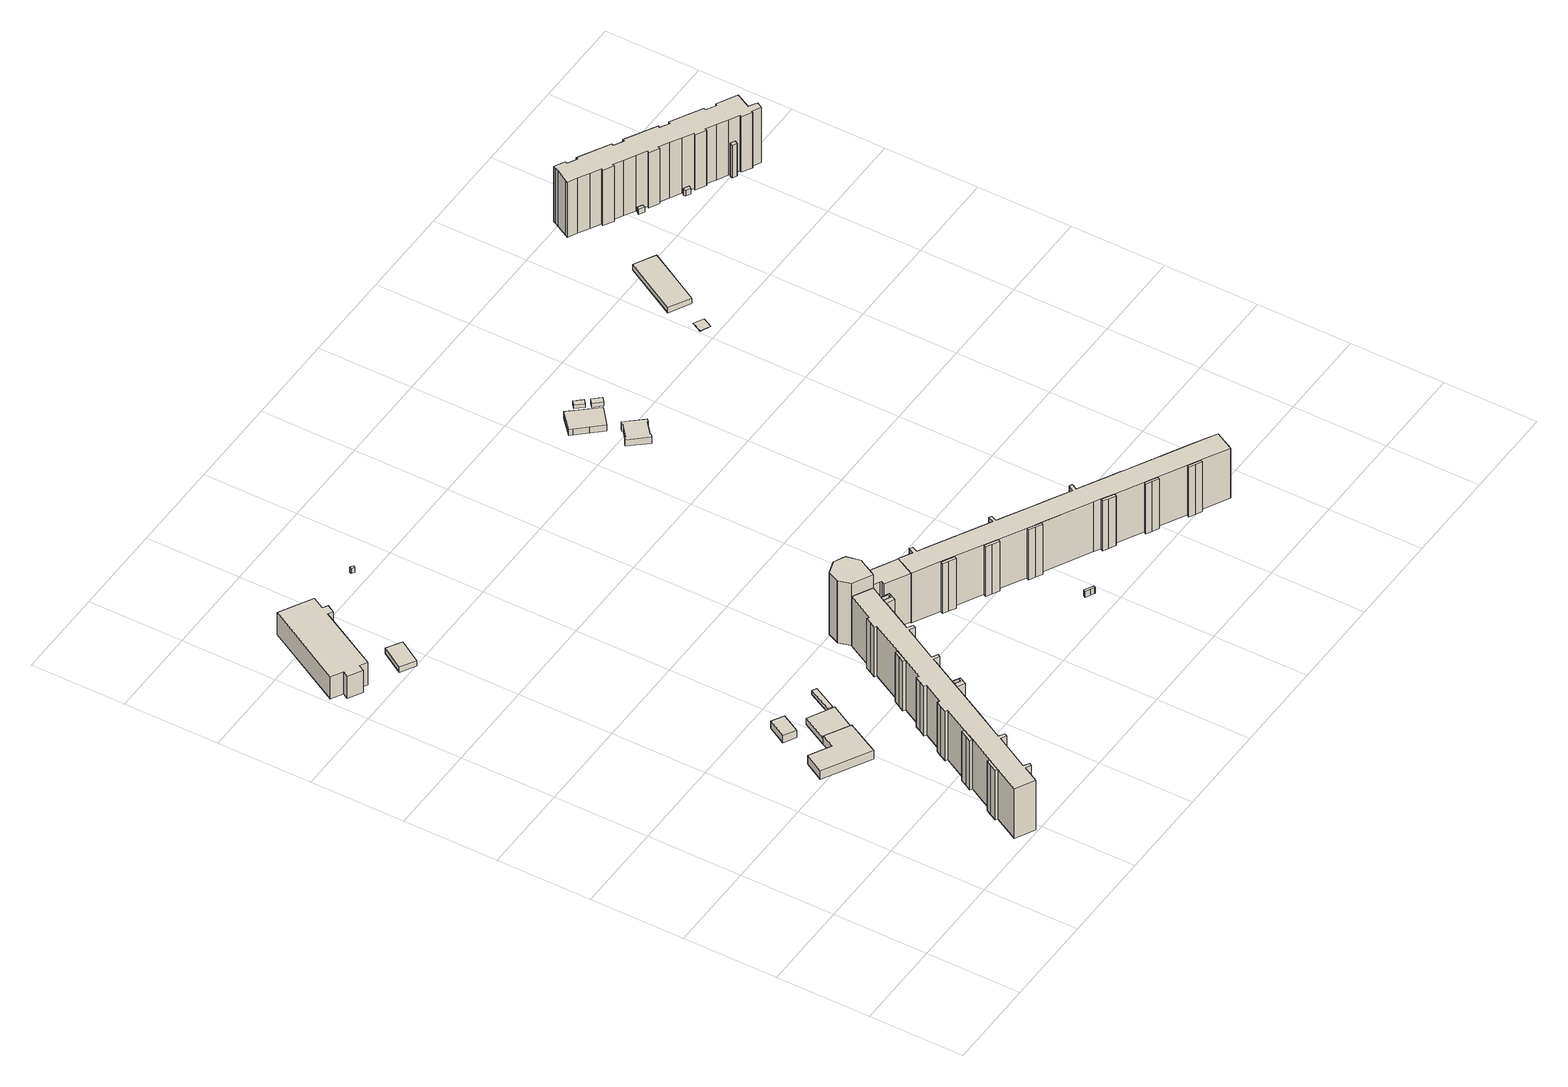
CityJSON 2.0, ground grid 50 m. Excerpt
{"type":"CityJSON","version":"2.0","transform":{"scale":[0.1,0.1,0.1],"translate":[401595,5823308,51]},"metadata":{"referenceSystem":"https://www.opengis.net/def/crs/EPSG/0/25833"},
"CityObjects":{
"building1":{"type":"Building","attributes":{"Gemeindeschluessel":"11000010","BezugspunktDach":"2200","function":"51009_1610","measuredHeight":5.22,"storeysAboveGround":0},"address":[{"country":"Germany","locality":"Berlin"}],"geometry":[{"type":"Solid","lod":"1","boundaries":[[[[0,1,2,3,4,5]],[[6,7,8,9,10,11]],[[6,11,5,4]],[[7,6,4,3]],[[8,7,3,2]],[[9,8,2,1]],[[10,9,1,0]],[[11,10,0,5]]]]}]},
"building2":{"type":"Building","attributes":{"Gemeindeschluessel":"11000010","BezugspunktDach":"2200","function":"31001_2100","measuredHeight":13.78,"storeysAboveGround":3},"address":[{"country":"Germany","locality":"Berlin","thoroughfareNumber":"2","thoroughfareName":"Bitterfelder Straße"}],"geometry":[{"type":"Solid","lod":"1","boundaries":[[[[12,13,14,15,16,17,18,19,20,21,22,23]],[[24,25,26,27,28,29,30,31,32,33,34,35]],[[24,35,23,22]],[[25,24,22,21]],[[26,25,21,20]],[[27,26,20,19]],[[28,27,19,18]],[[29,28,18,17]],[[30,29,17,16]],[[31,30,16,15]],[[32,31,15,14]],[[33,32,14,13]],[[34,33,13,12]],[[35,34,12,23]]]]}]},
"building3":{"type":"Building","attributes":{"Gemeindeschluessel":"11000010","BezugspunktDach":"2200","function":"31001_2000","measuredHeight":4.32,"storeysAboveGround":1},"address":[{"country":"Germany","locality":"Berlin","thoroughfareNumber":"246 (1)","thoroughfareName":"Märkische Allee"}],"geometry":[{"type":"Solid","lod":"1","boundaries":[[[[36,37,38,39]],[[40,41,42,43]],[[40,43,39,38]],[[41,40,38,37]],[[42,41,37,36]],[[43,42,36,39]]]]}]},
"building4":{"type":"Building","attributes":{"Gemeindeschluessel":"11000010","BezugspunktDach":"2200","function":"31001_2143","measuredHeight":3.26,"storeysAboveGround":1},"address":[{"country":"Germany","locality":"Berlin","thoroughfareNumber":"2 (1)","thoroughfareName":"Bitterfelder Straße"}],"geometry":[{"type":"Solid","lod":"1","boundaries":[[[[44,45,46,47]],[[48,49,50,51]],[[48,51,47,46]],[[49,48,46,45]],[[50,49,45,44]],[[51,50,44,47]]]]}]},
"building5":{"type":"Building","attributes":{"Gemeindeschluessel":"11000010","BezugspunktDach":"2200","function":"31001_2130","measuredHeight":3.73,"storeysAboveGround":1},"address":[{"country":"Germany","locality":"Berlin","thoroughfareNumber":"246","thoroughfareName":"Märkische Allee"}],"geometry":[{"type":"Solid","lod":"1","boundaries":[[[[52,53,54,55]],[[56,57,58,59]],[[56,59,55,54]],[[57,56,54,53]],[[58,57,53,52]],[[59,58,52,55]]]]}]},
"building6":{"type":"Building","attributes":{"Gemeindeschluessel":"11000010","BezugspunktDach":"2200","function":"51009_1610","measuredHeight":2.01,"storeysAboveGround":0},"address":[{"country":"Germany","locality":"Berlin"}],"geometry":[{"type":"Solid","lod":"1","boundaries":[[[[60,61,62,63]],[[64,65,66,67]],[[64,67,63,62]],[[65,64,62,61]],[[66,65,61,60]],[[67,66,60,63]]]]}]},
"building7":{"type":"Building","attributes":{"Gemeindeschluessel":"11000010","function":"31001_1010"},"address":[{"country":"Germany","locality":"Berlin","thoroughfareNumber":"232, 234, 236, 238, 240, 242, 244","thoroughfareName":"Märkische Allee"}],"children":["building7-1","building7-2","building7-3","building7-4","building7-5","building7-6","building7-7"]},
"building7-1":{"type":"BuildingPart","attributes":{"BezugspunktDach":"2200","measuredHeight":30.84,"storeysAboveGround":10},"parents":["building7"],"geometry":[{"type":"MultiSurface","lod":"1","boundaries":[[[68,69,70,71,72,73,74,75,76,77,78,79,80,81,82,83,84,85,86,87,88,89,90,91,92,93,94,95,96,97,98,99,100,101,102,103,104,105,106,107,108,109,110,111,112,113,114,115,116,117,118,119,120,121,122,123,124,125,126,127]],[[128,129,130,131,132,133,134,135,136,137,138,139,140,141,142,143,144,145,146,147,148,149,150,151,152,153,154,155,156,157,158,159,160,161,162,163,164,165,166,167,168,169,170,171,172,173,174,175,176,177,178,179,180,181,182,183,184,185,186,187]],[[187,127,188,189]],[[129,128,126,125]],[[131,130,124,123]],[[132,131,123,122]],[[133,132,122,121]],[[134,133,121,120]],[[135,134,120,119]],[[136,135,119,118]],[[137,136,118,117]],[[138,137,117,116]],[[139,138,116,115]],[[140,139,115,114]],[[141,140,114,113]],[[143,142,112,111]],[[144,143,111,110]],[[145,144,110,109]],[[146,145,109,108]],[[147,146,108,107]],[[148,147,107,106]],[[149,148,106,105]],[[150,149,105,104]],[[151,150,104,103]],[[152,151,103,102]],[[190,191,152,102,101]],[[154,153,101,100]],[[155,154,100,99]],[[156,155,99,98]],[[157,156,98,97]],[[158,157,97,96]],[[159,158,96,95]],[[160,159,95,94]],[[161,160,94,93]],[[162,161,93,92]],[[163,162,92,91]],[[164,163,91,90]],[[165,164,90,89]],[[166,165,89,88]],[[167,166,88,87]],[[168,167,87,86]],[[169,192,193,86,85]],[[170,169,85,84]],[[171,170,84,83]],[[172,171,83,82]],[[173,194,195,196,82,81]],[[174,173,81,80]],[[175,174,80,79]],[[176,175,79,78]],[[177,176,78,77]],[[178,177,77,76]],[[179,178,76,75]],[[180,179,75,74]],[[181,180,74,73]],[[182,181,73,72]],[[183,182,72,71]],[[184,183,71,70]],[[185,184,70,69]],[[186,185,69,68]],[[187,186,68,127]],[[128,189,188,126]],[[130,129,125,124]],[[142,141,113,112]],[[153,152,191,190]],[[168,193,192,169]],[[172,196,195,194,173,197]]]}]},
"building7-2":{"type":"BuildingPart","attributes":{"BezugspunktDach":"2200","measuredHeight":30.84,"storeysAboveGround":10},"parents":["building7"],"geometry":[{"type":"Solid","lod":"1","boundaries":[[[[188,126,198,199,200]],[[201,202,128,189,203]],[[201,203,200,199]],[[202,201,199,198]],[[128,202,198,126]],[[203,189,188,200]],[[189,128,126,188]]]]}]},
"building7-3":{"type":"BuildingPart","attributes":{"BezugspunktDach":"2200","measuredHeight":30.84,"storeysAboveGround":10},"parents":["building7"],"geometry":[{"type":"Solid","lod":"1","boundaries":[[[[113,112,204,205,206]],[[207,208,142,141,209]],[[207,209,206,205]],[[208,207,205,204]],[[142,208,204,112]],[[209,141,113,206]],[[141,142,112,113]]]]}]},
"building7-4":{"type":"BuildingPart","attributes":{"BezugspunktDach":"2200","measuredHeight":30.84,"storeysAboveGround":10},"parents":["building7"],"geometry":[{"type":"Solid","lod":"1","boundaries":[[[[125,124,210,211,212]],[[213,214,130,129,215]],[[213,215,212,211]],[[214,213,211,210]],[[130,214,210,124]],[[215,129,125,212]],[[129,130,124,125]]]]}]},
"building7-5":{"type":"BuildingPart","attributes":{"BezugspunktDach":"2200","measuredHeight":3.5,"storeysAboveGround":10},"parents":["building7"],"geometry":[{"type":"MultiSurface","lod":"1","boundaries":[[[216,217,218,193,192]],[[168,219,220,221,169]],[[219,168,193,218]],[[220,219,218,217]],[[221,220,217,216]],[[169,222,192]],[[168,169,221,216,193]]]}]},
"building7-6":{"type":"BuildingPart","attributes":{"BezugspunktDach":"2200","measuredHeight":3.5,"storeysAboveGround":10},"parents":["building7"],"geometry":[{"type":"Solid","lod":"1","boundaries":[[[[223,224,191,190]],[[152,225,226,153]],[[225,152,191,224]],[[226,225,224,223]],[[153,226,223,190]],[[152,153,190,191]]]]}]},
"building7-7":{"type":"BuildingPart","attributes":{"BezugspunktDach":"2200","measuredHeight":3.5,"storeysAboveGround":10},"parents":["building7"],"geometry":[{"type":"MultiSurface","lod":"1","boundaries":[[[227,228,229,230,195,194]],[[172,231,232,233,234,173]],[[231,172,195,230]],[[232,231,230,229]],[[233,232,229,228]],[[172,234,233,228,195]]]}]},
"building8":{"type":"Building","attributes":{"Gemeindeschluessel":"11000010","BezugspunktDach":"2200","function":"51009_1610","measuredHeight":31.32,"storeysAboveGround":0},"address":[{"country":"Germany","locality":"Berlin"}],"geometry":[{"type":"Solid","lod":"1","boundaries":[[[[235,236,237,238,239,240,241,242]],[[221,220,219,168,167,243,244,170]],[[221,170,242,241]],[[220,221,241,240]],[[219,220,240,239]],[[168,219,239,238]],[[167,168,238,237]],[[243,167,237,236]],[[244,243,236,235]],[[170,244,235,242]]]]}]},
"building9":{"type":"Building","attributes":{"Gemeindeschluessel":"11000010","BezugspunktDach":"2200","function":"31001_2000","measuredHeight":2.44,"storeysAboveGround":1},"address":[{"country":"Germany","locality":"Berlin","thoroughfareNumber":"246 (2)","thoroughfareName":"Märkische Allee"}],"geometry":[{"type":"Solid","lod":"1","boundaries":[[[[245,246,247,248]],[[249,250,251,252]],[[249,252,248,247]],[[250,249,247,246]],[[251,250,246,245]],[[252,251,245,248]]]]}]},
"building10":{"type":"Building","attributes":{"Gemeindeschluessel":"11000010","BezugspunktDach":"2200","function":"51009_1610","measuredHeight":3.45,"storeysAboveGround":0},"address":[{"country":"Germany","locality":"Berlin"}],"geometry":[{"type":"Solid","lod":"1","boundaries":[[[[253,254,255,256,257,258,259,260]],[[261,262,263,264,265,266,267,268]],[[261,268,260,259]],[[262,261,259,258]],[[263,262,258,257]],[[264,263,257,256]],[[265,264,256,255]],[[266,265,255,254]],[[267,266,254,253]],[[268,267,253,260]]]]}]},
"building11":{"type":"Building","attributes":{"Gemeindeschluessel":"11000010","BezugspunktDach":"2200","function":"51009_1610","measuredHeight":3.17,"storeysAboveGround":0},"address":[{"country":"Germany","locality":"Berlin"}],"geometry":[{"type":"Solid","lod":"1","boundaries":[[[[269,270,271,272,273,274,275,276]],[[277,278,279,280,281,282,283,284]],[[277,284,276,275]],[[278,277,275,274]],[[279,278,274,273]],[[280,279,273,272]],[[281,280,272,271]],[[282,281,271,270]],[[283,282,270,269]],[[284,283,269,276]]]]}]},
"building12":{"type":"Building","attributes":{"Gemeindeschluessel":"11000010","BezugspunktDach":"2200","function":"51009_1610","measuredHeight":3,"storeysAboveGround":0},"address":[{"country":"Germany","locality":"Berlin"}],"geometry":[{"type":"Solid","lod":"1","boundaries":[[[[285,286,287,288]],[[289,290,291,292]],[[289,292,288,287]],[[290,289,287,286]],[[291,290,286,285]],[[292,291,285,288]]]]}]},
"building13":{"type":"Building","attributes":{"Gemeindeschluessel":"11000010","BezugspunktDach":"2200","function":"51009_1610","measuredHeight":30.88,"storeysAboveGround":0},"address":[{"country":"Germany","locality":"Berlin"}],"geometry":[{"type":"Solid","lod":"1","boundaries":[[[[293,294,295,296,297,298,299,300]],[[301,302,303,304,305,306,307,308]],[[301,308,300,299]],[[302,301,299,298]],[[303,302,298,297]],[[304,303,297,296]],[[305,304,296,295]],[[306,305,295,294]],[[307,306,294,293]],[[308,307,293,300]]]]}]},
"building14":{"type":"Building","attributes":{"Gemeindeschluessel":"11000010","BezugspunktDach":"2200","function":"31001_1010","measuredHeight":38.69,"storeysAboveGround":12},"address":[{"country":"Germany","locality":"Berlin","thoroughfareNumber":"244A","thoroughfareName":"Märkische Allee"}],"geometry":[{"type":"Solid","lod":"1","boundaries":[[[[309,310,311,312,313,314,315,316,317,318]],[[319,320,321,322,323,324,325,326,327,328]],[[319,328,318,317]],[[320,319,317,316]],[[321,320,316,315]],[[322,321,315,314]],[[323,322,314,313]],[[324,323,313,312]],[[325,324,312,311]],[[326,325,311,310]],[[327,326,310,309]],[[328,327,309,318]]]]}]},
"building15":{"type":"Building","attributes":{"Gemeindeschluessel":"11000010","BezugspunktDach":"2200","function":"31001_1010","measuredHeight":30.36,"storeysAboveGround":10},"address":[{"country":"Germany","locality":"Berlin","thoroughfareNumber":"2A","thoroughfareName":"Alfred-Döblin-Straße"}],"geometry":[{"type":"Solid","lod":"1","boundaries":[[[[329,330,331,332,333,334,335,336,337,338,339]],[[340,341,342,343,344,345,346,347,348,349,350]],[[340,350,339,338]],[[341,340,338,337]],[[342,341,337,336]],[[343,342,336,335]],[[344,343,335,334]],[[345,344,334,333]],[[346,345,333,332]],[[347,346,332,331]],[[348,347,331,330]],[[349,348,330,329]],[[350,349,329,339]]]]}]},
"building16":{"type":"Building","attributes":{"Gemeindeschluessel":"11000010","BezugspunktDach":"2200","function":"51009_1610","measuredHeight":2.38,"storeysAboveGround":0},"address":[{"country":"Germany","locality":"Berlin"}],"geometry":[{"type":"Solid","lod":"1","boundaries":[[[[351,352,353,354,355,356,357,358]],[[359,360,361,362,363,364,365,366]],[[359,366,358,357]],[[360,359,357,356]],[[361,360,356,355]],[[362,361,355,354]],[[363,362,354,353]],[[364,363,353,352]],[[365,364,352,351]],[[366,365,351,358]]]]}]},
"building17":{"type":"Building","attributes":{"Gemeindeschluessel":"11000010","BezugspunktDach":"2200","function":"51009_1610","measuredHeight":2.49,"storeysAboveGround":0},"address":[{"country":"Germany","locality":"Berlin"}],"geometry":[{"type":"Solid","lod":"1","boundaries":[[[[367,368,369,370,371,372,373,374]],[[375,376,377,378,379,380,381,382]],[[375,382,374,373]],[[376,375,373,372]],[[377,376,372,371]],[[378,377,371,370]],[[379,378,370,369]],[[380,379,369,368]],[[381,380,368,367]],[[382,381,367,374]]]]}]},
"building18":{"type":"Building","attributes":{"Gemeindeschluessel":"11000010","BezugspunktDach":"2200","function":"51009_1610","measuredHeight":3.55,"storeysAboveGround":0},"address":[{"country":"Germany","locality":"Berlin"}],"geometry":[{"type":"Solid","lod":"1","boundaries":[[[[383,384,385,386,387,388,389,390]],[[391,392,393,394,395,396,397,398]],[[391,398,390,389]],[[392,391,389,388]],[[393,392,388,387]],[[394,393,387,386]],[[395,394,386,385]],[[396,395,385,384]],[[397,396,384,383]],[[398,397,383,390]]]]}]},
"building19":{"type":"Building","attributes":{"Gemeindeschluessel":"11000010","BezugspunktDach":"2200","function":"51009_1610","measuredHeight":1.85,"storeysAboveGround":0},"address":[{"country":"Germany","locality":"Berlin"}],"geometry":[{"type":"Solid","lod":"1","boundaries":[[[[399,400,401,402,403,404,405,406]],[[407,408,409,410,411,412,413,414]],[[407,414,406,405]],[[408,407,405,404]],[[409,408,404,403]],[[410,409,403,402]],[[411,410,402,401]],[[412,411,401,400]],[[413,412,400,399]],[[414,413,399,406]]]]}]},
"building20":{"type":"Building","attributes":{"Gemeindeschluessel":"11000010","BezugspunktDach":"2200","function":"51009_1610","measuredHeight":2.72,"storeysAboveGround":0},"address":[{"country":"Germany","locality":"Berlin"}],"geometry":[{"type":"Solid","lod":"1","boundaries":[[[[415,416,417,418,419,420,421,422]],[[423,424,425,426,427,428,429,430]],[[423,430,422,421]],[[424,423,421,420]],[[425,424,420,419]],[[426,425,419,418]],[[427,426,418,417]],[[428,427,417,416]],[[429,428,416,415]],[[430,429,415,422]]]]}]},
"building21":{"type":"Building","attributes":{"Gemeindeschluessel":"11000010","function":"31001_1010"},"address":[{"country":"Germany","locality":"Berlin","thoroughfareNumber":"10, 12, 14, 16, 2, 4, 6, 8","thoroughfareName":"Alfred-Döblin-Straße"}],"children":["building21-1","building21-2","building21-3","building21-4","building21-5","building21-6","building21-7","building21-8","building21-9","building21-10","building21-11","building21-12"]},
"building21-1":{"type":"BuildingPart","attributes":{"BezugspunktDach":"2200","measuredHeight":31.05,"storeysAboveGround":10},"parents":["building21"],"geometry":[{"type":"MultiSurface","lod":"1","boundaries":[[[431,432,433,434,435,436,437,438,439,440,441,442,443,444,445,446,447,448,449,450,451,452,453,454,455,456,457,458,459,460,461,462,463,464,465,466,467,468,469,470,471,472,473,474,475,476,477,478,479,480,481,482,483]],[[484,485,486,487,488,489,490,491,492,493,494,495,496,497,498,499,500,501,502,503,504,505,506,507,508,509,510,511,512,513,514,515,516,517,518,519,520,521,522,523,524,525,526,527,528,529,530,531,532,533,534,535,536]],[[484,536,483,482]],[[485,484,482,481]],[[486,485,481,480]],[[487,486,480,479]],[[488,487,479,478]],[[489,488,478,477]],[[490,489,477,476]],[[491,490,476,475]],[[492,491,475,474]],[[537,538,474,473]],[[494,493,473,472]],[[495,494,472,471]],[[496,495,471,470]],[[497,496,470,469]],[[498,497,469,468]],[[499,498,468,467]],[[500,499,467,466]],[[501,500,466,465]],[[502,501,465,464]],[[418,539,540,464,463]],[[504,503,463,462]],[[505,504,462,461]],[[506,505,461,460]],[[507,506,460,459]],[[508,507,459,458]],[[509,508,458,457]],[[510,509,457,456]],[[511,510,456,455]],[[541,542,455,454]],[[513,512,454,453]],[[514,513,453,452]],[[515,514,452,451]],[[516,543,544,515,451,450]],[[517,516,450,449]],[[518,517,449,448]],[[545,546,547,519,518,448,447]],[[520,519,447,446]],[[521,520,446,445]],[[522,521,445,444]],[[523,522,444,443]],[[524,523,443,442]],[[526,525,441,440]],[[527,526,440,439]],[[529,528,438,437]],[[531,530,436,435]],[[531,435,548,549]],[[533,532,434,433]],[[534,432,431,550,551]],[[536,535,431,483]],[[493,492,538,537]],[[503,502,540,539,418]],[[512,511,542,541]],[[515,544,543,516]],[[519,547,546,545]],[[552,525,524,442,441]],[[439,438,528,527]],[[529,437,436,530]],[[532,549,548,434]],[[534,533,433,432]],[[535,551,550,431]]]}]},
"building21-2":{"type":"BuildingPart","attributes":{"BezugspunktDach":"2200","measuredHeight":31.05,"storeysAboveGround":10},"parents":["building21"],"geometry":[{"type":"Solid","lod":"1","boundaries":[[[[553,554,548,434,555]],[[532,549,556,557,558]],[[532,558,555,434]],[[556,549,548,554]],[[557,556,554,553]],[[558,557,553,555]],[[549,532,434,548]]]]}]},
"building21-3":{"type":"BuildingPart","attributes":{"BezugspunktDach":"2200","measuredHeight":31.05,"storeysAboveGround":10},"parents":["building21"],"geometry":[{"type":"Solid","lod":"1","boundaries":[[[[559,560,433,432,561]],[[534,533,562,563,564]],[[534,564,561,432]],[[562,533,433,560]],[[563,562,560,559]],[[564,563,559,561]],[[533,534,432,433]]]]}]},
"building21-4":{"type":"BuildingPart","attributes":{"BezugspunktDach":"2200","measuredHeight":31.05,"storeysAboveGround":10},"parents":["building21"],"geometry":[{"type":"Solid","lod":"1","boundaries":[[[[565,566,439,438,567]],[[528,527,568,569,570]],[[528,570,567,438]],[[568,527,439,566]],[[569,568,566,565]],[[570,569,565,567]],[[438,439,527,528]]]]}]},
"building21-5":{"type":"BuildingPart","attributes":{"BezugspunktDach":"2200","measuredHeight":31.05,"storeysAboveGround":10},"parents":["building21"],"geometry":[{"type":"Solid","lod":"1","boundaries":[[[[571,572,550,431,573]],[[535,551,574,575,576]],[[535,576,573,431]],[[574,551,550,572]],[[575,574,572,571]],[[576,575,571,573]],[[551,535,431,550]]]]}]},
"building21-6":{"type":"BuildingPart","attributes":{"BezugspunktDach":"2200","measuredHeight":31.05,"storeysAboveGround":10},"parents":["building21"],"geometry":[{"type":"Solid","lod":"1","boundaries":[[[[577,578,437,436,579]],[[530,529,580,581,582]],[[530,582,579,436]],[[580,529,437,578]],[[581,580,578,577]],[[582,581,577,579]],[[529,530,436,437]]]]}]},
"building21-7":{"type":"BuildingPart","attributes":{"BezugspunktDach":"2200","measuredHeight":31.05,"storeysAboveGround":10},"parents":["building21"],"geometry":[{"type":"MultiSurface","lod":"1","boundaries":[[[583,584,443,442,441,440,585]],[[526,525,524,523,586,587,588]],[[526,588,585,440]],[[525,526,440,441]],[[523,524,442,443]],[[586,523,443,584]],[[587,586,584,583]],[[588,587,583,585]],[[589,524,525,441,442]]]}]},
"building21-8":{"type":"BuildingPart","attributes":{"BezugspunktDach":"2200","measuredHeight":3.5,"storeysAboveGround":10},"parents":["building21"],"geometry":[{"type":"MultiSurface","lod":"1","boundaries":[[[545,590,591,592,546]],[[593,594,595,519,547]],[[594,593,592,591]],[[595,594,591,590]],[[519,595,590,545]],[[519,545,592,593,596]]]}]},
"building21-9":{"type":"BuildingPart","attributes":{"BezugspunktDach":"2200","measuredHeight":3.5,"storeysAboveGround":10},"parents":["building21"],"geometry":[{"type":"Solid","lod":"1","boundaries":[[[[539,597,598,540]],[[599,600,503,502]],[[599,502,540,598]],[[600,599,598,597]],[[503,600,597,539]],[[503,539,540,502]]]]}]},
"building21-10":{"type":"BuildingPart","attributes":{"BezugspunktDach":"2200","measuredHeight":3.5,"storeysAboveGround":10},"parents":["building21"],"geometry":[{"type":"Solid","lod":"1","boundaries":[[[[537,601,602,538]],[[603,604,493,492]],[[603,492,538,602]],[[604,603,602,601]],[[493,604,601,537]],[[492,493,537,538]]]]}]},
"building21-11":{"type":"BuildingPart","attributes":{"BezugspunktDach":"2200","measuredHeight":3.5,"storeysAboveGround":10},"parents":["building21"],"geometry":[{"type":"Solid","lod":"1","boundaries":[[[[541,605,606,542]],[[607,608,512,511]],[[607,511,542,606]],[[608,607,606,605]],[[512,608,605,541]],[[511,512,541,542]]]]}]},
"building21-12":{"type":"BuildingPart","attributes":{"BezugspunktDach":"2200","measuredHeight":3.5,"storeysAboveGround":10},"parents":["building21"],"geometry":[{"type":"Solid","lod":"1","boundaries":[[[[543,609,610,544]],[[611,612,516,515]],[[611,515,544,610]],[[612,611,610,609]],[[516,612,609,543]],[[515,516,543,544]]]]}]},
"building22":{"type":"Building","attributes":{"Gemeindeschluessel":"11000010","BezugspunktDach":"2200","function":"51009_1610","measuredHeight":2.21,"storeysAboveGround":0},"address":[{"country":"Germany","locality":"Berlin"}],"geometry":[{"type":"Solid","lod":"1","boundaries":[[[[613,614,615,616,617,618,619,620]],[[621,622,623,624,625,626,627,628]],[[621,628,620,619]],[[622,621,619,618]],[[623,622,618,617]],[[624,623,617,616]],[[625,624,616,615]],[[626,625,615,614]],[[627,626,614,613]],[[628,627,613,620]]]]}]},
"building23":{"type":"Building","attributes":{"Gemeindeschluessel":"11000010","BezugspunktDach":"2200","function":"31001_2130","measuredHeight":3.99,"storeysAboveGround":1},"address":[{"country":"Germany","locality":"Berlin","thoroughfareNumber":"248 (1)","thoroughfareName":"Märkische Allee"}],"geometry":[{"type":"Solid","lod":"1","boundaries":[[[[629,630,631,632,633,634,635,636,637,638,639,640]],[[641,642,643,644,645,646,647,648,649,650,651,652]],[[641,652,640,639]],[[642,641,639,638]],[[643,642,638,637]],[[644,643,637,636]],[[645,644,636,635]],[[646,645,635,634]],[[647,646,634,633]],[[648,647,633,632]],[[649,648,632,631]],[[650,649,631,630]],[[651,650,630,629]],[[652,651,629,640]]]]}]},
"building24":{"type":"Building","attributes":{"Gemeindeschluessel":"11000010","BezugspunktDach":"2200","function":"31001_2130","measuredHeight":3.95,"storeysAboveGround":1},"address":[{"country":"Germany","locality":"Berlin","thoroughfareNumber":"248","thoroughfareName":"Märkische Allee"}],"geometry":[{"type":"Solid","lod":"1","boundaries":[[[[653,654,655,656,657,658]],[[659,660,661,662,663,664]],[[659,664,658,657]],[[660,659,657,656]],[[661,660,656,655]],[[662,661,655,654]],[[663,662,654,653]],[[664,663,653,658]]]]}]},
"building25":{"type":"Building","attributes":{"Gemeindeschluessel":"11000010","BezugspunktDach":"2200","function":"51009_1610","measuredHeight":1.84,"storeysAboveGround":0},"address":[{"country":"Germany","locality":"Berlin"}],"geometry":[{"type":"Solid","lod":"1","boundaries":[[[[665,666,667,668,669,670,671,672]],[[673,674,675,676,677,678,679,680]],[[673,680,672,671]],[[674,673,671,670]],[[675,674,670,669]],[[676,675,669,668]],[[677,676,668,667]],[[678,677,667,666]],[[679,678,666,665]],[[680,679,665,672]]]]}]},
"building26":{"type":"Building","attributes":{"Gemeindeschluessel":"11000010","BezugspunktDach":"2200","function":"31001_2000","measuredHeight":2.29,"storeysAboveGround":1},"address":[{"country":"Germany","locality":"Berlin","thoroughfareNumber":"248 (2)","thoroughfareName":"Märkische Allee"}],"geometry":[{"type":"Solid","lod":"1","boundaries":[[[[681,682,683,684]],[[685,686,687,688]],[[685,688,684,683]],[[686,685,683,682]],[[687,686,682,681]],[[688,687,681,684]]]]}]},
"building27":{"type":"Building","attributes":{"Gemeindeschluessel":"11000010","BezugspunktDach":"2200","function":"31001_2000","measuredHeight":2.44,"storeysAboveGround":1},"address":[{"country":"Germany","locality":"Berlin","thoroughfareNumber":"248 (3)","thoroughfareName":"Märkische Allee"}],"geometry":[{"type":"Solid","lod":"1","boundaries":[[[[689,690,691,692]],[[693,694,695,696]],[[693,696,692,691]],[[694,693,691,690]],[[695,694,690,689]],[[696,695,689,692]]]]}]},
"building28":{"type":"Building","attributes":{"Gemeindeschluessel":"11000010","BezugspunktDach":"2200","function":"51009_1610","measuredHeight":2.58,"storeysAboveGround":0},"address":[{"country":"Germany","locality":"Berlin"}],"geometry":[{"type":"Solid","lod":"1","boundaries":[[[[697,698,699,700,701,702,703,704]],[[705,706,707,708,709,710,711,712]],[[705,712,704,703]],[[706,705,703,702]],[[707,706,702,701]],[[708,707,701,700]],[[709,708,700,699]],[[710,709,699,698]],[[711,710,698,697]],[[712,711,697,704]]]]}]},
"building29":{"type":"Building","attributes":{"Gemeindeschluessel":"11000010","BezugspunktDach":"2200","function":"31001_2000","measuredHeight":0.019,"storeysAboveGround":1},"address":[{"country":"Germany","locality":"Berlin","thoroughfareNumber":"14 (1)","thoroughfareName":"Walter-Felsenstein-Straße"}],"geometry":[{"type":"Solid","lod":"1","boundaries":[[[[713,714,715,716]],[[717,718,719,720]],[[717,720,716,715]],[[718,717,715,714]],[[719,718,714,713]],[[720,719,713,716]]]]}]},
"building30":{"type":"Building","attributes":{"Gemeindeschluessel":"11000010","BezugspunktDach":"2200","function":"31001_2000","measuredHeight":3.37,"storeysAboveGround":1},"address":[{"country":"Germany","locality":"Berlin","thoroughfareNumber":"14","thoroughfareName":"Walter-Felsenstein-Straße"}],"geometry":[{"type":"Solid","lod":"1","boundaries":[[[[721,722,723,724]],[[725,726,727,728]],[[725,728,724,723]],[[726,725,723,722]],[[727,726,722,721]],[[728,727,721,724]]]]}]},
"building31":{"type":"Building","attributes":{"Gemeindeschluessel":"11000010","BezugspunktDach":"2200","function":"51009_1610","measuredHeight":3,"storeysAboveGround":0},"address":[{"country":"Germany","locality":"Berlin"}],"geometry":[{"type":"Solid","lod":"1","boundaries":[[[[729,730,731,732]],[[733,734,735,736]],[[733,736,732,731]],[[734,733,731,730]],[[735,734,730,729]],[[736,735,729,732]]]]}]},
"building32":{"type":"Building","attributes":{"Gemeindeschluessel":"11000010","BezugspunktDach":"2200","function":"31001_1010","measuredHeight":34.43,"storeysAboveGround":11},"address":[{"country":"Germany","locality":"Berlin","thoroughfareNumber":"3, 5, 7, 9","thoroughfareName":"Walter-Felsenstein-Straße"}],"geometry":[{"type":"Solid","lod":"1","boundaries":[[[[737,738,739,740,741,742,743,744,745,746,747,748,749,750,751,752,753,754,755,756,757,758,759,760,761,762,763,764,765,766,767,768,769,770,771,772,773,774,775,776,777,778,779,780,781,782,783,784,785,786,787]],[[788,789,790,791,792,793,794,795,796,797,798,799,800,801,802,803,804,805,806,807,808,809,810,811,812,813,814,815,816,817,818,819,820,821,822,823,824,825,826,827,828,829,830,831,832,833,834,835,836,837,838]],[[788,838,787,786]],[[789,788,786,785]],[[790,789,785,784]],[[791,790,784,783]],[[792,791,783,782]],[[793,792,782,781]],[[794,793,781,780]],[[795,794,780,779]],[[796,795,779,778]],[[797,796,778,777]],[[798,797,777,776]],[[799,798,776,775]],[[800,799,775,774]],[[801,800,774,773]],[[802,801,773,772]],[[803,802,772,771]],[[804,803,771,770]],[[805,804,770,769]],[[806,805,769,768]],[[807,806,768,767]],[[808,807,767,766]],[[809,808,766,765]],[[810,809,765,764]],[[811,810,764,763]],[[812,811,763,762]],[[813,812,762,761]],[[814,813,761,760]],[[815,814,760,759]],[[816,815,759,758]],[[817,816,758,757]],[[818,817,757,756]],[[819,818,756,755]],[[820,819,755,754]],[[821,820,754,753]],[[822,821,753,752]],[[823,822,752,751]],[[824,823,751,750]],[[825,824,750,749]],[[826,825,749,748]],[[827,826,748,747]],[[828,827,747,746]],[[829,828,746,745]],[[830,829,745,744]],[[831,830,744,743]],[[832,831,743,742]],[[833,832,742,741]],[[834,833,741,740]],[[835,834,740,739]],[[836,835,739,738]],[[837,836,738,737]],[[838,837,737,787]]]]}]},
"building33":{"type":"Building","attributes":{"Gemeindeschluessel":"11000010","BezugspunktDach":"2200","function":"51009_1610","measuredHeight":3.56,"storeysAboveGround":0},"address":[{"country":"Germany","locality":"Berlin"}],"geometry":[{"type":"Solid","lod":"1","boundaries":[[[[839,840,841,842,843]],[[844,845,846,847,848]],[[844,848,843,842]],[[845,844,842,841]],[[846,845,841,840]],[[847,846,840,839]],[[848,847,839,843]]]]}]},
"building34":{"type":"Building","attributes":{"Gemeindeschluessel":"11000010","BezugspunktDach":"2200","function":"51009_1610","measuredHeight":20.54,"storeysAboveGround":0},"address":[{"country":"Germany","locality":"Berlin"}],"geometry":[{"type":"Solid","lod":"1","boundaries":[[[[849,850,851,852]],[[853,854,855,856]],[[853,856,852,851]],[[854,853,851,850]],[[855,854,850,849]],[[856,855,849,852]]]]}]}
},
"vertices":[
[977,888,66],[1070,1063,66],[939,1136,66],[904,1065,66],[791,1127,66],[733,1023,66],[791,1127,13],[904,1065,13],[939,1136,13],[1070,1063,13],[977,888,13],[733,1023,13],
[63,3171,166],[46,3141,166],[119,3100,166],[136,3131,166],[175,3109,166],[355,3437,166],[382,3422,166],[405,3465,166],[379,3480,166],[414,3544,166],[243,3639,166],[3,3204,166],[243,3639,28],[414,3544,28],[379,3480,28],[405,3465,28],[382,3422,28],[355,3437,28],[175,3109,28],[136,3131,28],[119,3100,28],[46,3141,28],[63,3171,28],[3,3204,28],
[915,1263,58],[968,1361,58],[906,1397,58],[852,1298,58],[906,1397,14],[968,1361,14],[915,1263,14],[852,1298,14],
[396,2982,64],[471,3104,64],[393,3151,64],[319,3029,64],[393,3151,31],[471,3104,31],[396,2982,31],[319,3029,31],
[1070,1063,51],[1147,1202,51],[1013,1273,51],[939,1136,51],[1013,1273,14],[1147,1202,14],[1070,1063,14],[939,1136,14],
[396,3424,51],[412,3452,51],[401,3458,51],[385,3429,51],[401,3458,31],[412,3452,31],[396,3424,31],[385,3429,31],
[963,8,319],[995,67,319],[1010,95,319],[1039,79,319],[1047,93,319],[1018,110,319],[1021,116,319],[1106,272,319],[1119,296,319],[1149,280,319],[1156,294,319],[1127,311,319],[1129,315,319],[1137,330,319],[1217,478,319],[1219,481,319],[1306,641,319],[1311,650,319],[1326,679,319],[1328,682,319],[1399,813,319],[1410,834,319],[1441,818,319],[1449,833,319],[1418,849,319],[1421,854,319],[1507,1012,319],[1519,1034,319],[1549,1018,319],[1557,1032,319],[1526,1049,319],[1529,1054,319],[1614,1211,319],[1626,1233,319],[1635,1250,319],[1638,1255,319],[1655,1286,319],[1673,1319,319],[1572,1373,319],[1496,1232,319],[1483,1238,319],[1466,1206,319],[1449,1176,319],[1462,1170,319],[1371,1002,319],[1337,938,319],[1278,830,319],[1266,837,319],[1250,807,319],[1232,775,319],[1245,768,319],[1187,662,319],[1175,668,319],[1159,639,319],[1141,605,319],[1153,599,319],[1079,462,319],[1045,399,319],[970,260,319],[863,62,319],[970,260,11],[1045,399,11],[1079,462,11],[1153,599,11],[1141,605,11],[1159,639,11],[1175,668,11],[1187,662,11],[1245,768,11],[1232,775,11],[1250,807,11],[1266,837,11],[1278,830,11],[1337,938,11],[1371,1002,11],[1462,1170,11],[1449,1176,11],[1466,1206,11],[1483,1238,11],[1496,1232,11],[1572,1373,11],[1673,1319,11],[1655,1286,11],[1638,1255,11],[1635,1250,11],[1626,1233,11],[1614,1211,11],[1529,1054,11],[1526,1049,11],[1557,1032,11],[1549,1018,11],[1519,1034,11],[1507,1012,11],[1421,854,11],[1418,849,11],[1449,833,11],[1441,818,11],[1410,834,11],[1399,813,11],[1328,682,11],[1326,679,11],[1311,650,11],[1306,641,11],[1219,481,11],[1217,478,11],[1137,330,11],[1129,315,11],[1127,311,11],[1156,294,11],[1149,280,11],[1119,296,11],[1106,272,11],[1021,116,11],[1018,110,11],[1047,93,11],[1039,79,11],[1010,95,11],[995,67,11],[963,8,11],[863,62,11],[935,196,319],[935,196,11],[1626,1233,46],[1635,1250,46],[1311,650,46],[1326,679,46],[1137,330,46],[1217,478,46],[1217,478,15],[1148,350,11],
[958,267,319],[941,236,319],[923,202,319],[941,236,11],[958,267,11],[923,202,11],
[1359,1008,319],[1341,976,319],[1324,945,319],[1341,976,11],[1359,1008,11],[1324,945,11],
[1067,470,319],[1049,436,319],[1032,405,319],[1049,436,11],[1067,470,11],[1032,405,11],
[1318,663,46],[1348,648,46],[1356,662,46],[1356,662,11],[1348,648,11],[1318,663,11],[1311,650,37],
[1657,1216,46],[1667,1233,46],[1667,1233,11],[1657,1216,11],
[1196,439,46],[1209,462,46],[1239,447,46],[1248,462,46],[1248,462,11],[1239,447,11],[1209,462,11],[1196,439,11],
[1344,622,324],[1364,662,324],[1328,682,324],[1326,679,324],[1356,662,324],[1348,648,324],[1318,663,324],[1306,641,324],[1364,662,11],[1344,622,11],
[1155,1218,38],[1221,1343,38],[1198,1356,38],[1132,1230,38],[1198,1356,14],[1221,1343,14],[1155,1218,14],[1132,1230,14],
[1436,792,46],[1459,835,46],[1421,854,46],[1418,849,46],[1449,833,46],[1441,818,46],[1410,834,46],[1399,813,46],[1410,834,12],[1441,818,12],[1449,833,12],[1418,849,12],[1421,854,12],[1459,835,12],[1436,792,12],[1399,813,12],
[1544,992,45],[1565,1034,45],[1529,1054,45],[1526,1049,45],[1557,1032,45],[1549,1018,45],[1519,1034,45],[1507,1012,45],[1519,1034,13],[1549,1018,13],[1557,1032,13],[1526,1049,13],[1529,1054,13],[1565,1034,13],[1544,992,13],[1507,1012,13],
[779,3552,65],[786,3563,65],[770,3574,65],[763,3562,65],[770,3574,35],[786,3563,35],[779,3552,35],[763,3562,35],
[1654,1192,324],[1675,1234,324],[1638,1255,324],[1635,1250,324],[1667,1233,324],[1657,1216,324],[1626,1233,324],[1614,1211,324],[1626,1233,15],[1657,1216,15],[1667,1233,15],[1635,1250,15],[1638,1255,15],[1675,1234,15],[1654,1192,15],[1614,1211,15],
[1572,1373,402],[1673,1319,402],[1683,1337,402],[1708,1384,402],[1727,1418,402],[1710,1491,402],[1652,1520,402],[1582,1499,402],[1554,1440,402],[1552,1435,402],[1554,1440,15],[1582,1499,15],[1652,1520,15],[1710,1491,15],[1727,1418,15],[1708,1384,15],[1683,1337,15],[1673,1319,15],[1572,1373,15],[1552,1435,15],
[1692,1332,317],[1727,1314,317],[1734,1310,317],[1724,1291,317],[1848,1224,317],[1902,1326,317],[1771,1395,317],[1735,1414,317],[1727,1418,317],[1708,1384,317],[1683,1337,317],[1708,1384,14],[1727,1418,14],[1735,1414,14],[1771,1395,14],[1902,1326,14],[1848,1224,14],[1724,1291,14],[1734,1310,14],[1727,1314,14],[1692,1332,14],[1683,1337,14],
[1971,1288,42],[1986,1318,42],[2001,1310,42],[1987,1280,42],[2009,1268,42],[2029,1304,42],[1985,1327,42],[1966,1291,42],[1985,1327,18],[2029,1304,18],[2009,1268,18],[1987,1280,18],[2001,1310,18],[1986,1318,18],[1971,1288,18],[1966,1291,18],
[2171,1180,41],[2187,1209,41],[2204,1200,41],[2188,1171,41],[2209,1159,41],[2229,1195,41],[2186,1217,41],[2167,1182,41],[2186,1217,16],[2229,1195,16],[2209,1159,16],[2188,1171,16],[2204,1200,16],[2187,1209,16],[2171,1180,16],[2167,1182,16],
[2439,627,41],[2440,628,41],[2461,616,41],[2460,615,41],[2462,614,41],[2469,626,41],[2423,651,41],[2416,639,41],[2423,651,5],[2469,626,5],[2462,614,5],[2460,615,5],[2461,616,5],[2440,628,5],[2439,627,5],[2416,639,5],
[2339,1089,34],[2354,1119,34],[2368,1111,34],[2353,1081,34],[2375,1069,34],[2395,1107,34],[2354,1130,34],[2334,1091,34],[2354,1130,15],[2395,1107,15],[2375,1069,15],[2353,1081,15],[2368,1111,15],[2354,1119,15],[2339,1089,15],[2334,1091,15],
[2538,980,39],[2555,1010,39],[2569,1002,39],[2554,971,39],[2577,959,39],[2598,997,39],[2554,1020,39],[2534,982,39],[2554,1020,12],[2598,997,12],[2577,959,12],[2554,971,12],[2569,1002,12],[2555,1010,12],[2538,980,12],[2534,982,12],
[1986,1149,319],[2185,1041,319],[2251,1005,319],[2383,933,319],[2694,765,319],[2727,747,319],[2790,712,319],[2927,638,319],[2991,603,319],[3127,529,319],[3127,530,319],[3190,496,319],[3190,495,319],[3328,421,319],[3382,521,319],[3319,556,319],[3295,569,319],[3258,589,319],[3117,665,319],[3095,678,319],[3079,686,319],[3076,688,319],[2947,758,319],[2926,770,319],[2909,779,319],[2904,781,319],[2725,879,319],[2742,909,319],[2727,917,319],[2710,887,319],[2705,889,319],[2577,959,319],[2554,971,319],[2538,980,319],[2534,982,319],[2375,1069,319],[2353,1081,319],[2368,1111,319],[2354,1119,319],[2339,1089,319],[2334,1091,319],[2209,1159,319],[2188,1171,319],[2171,1180,319],[2167,1182,319],[2009,1268,319],[1987,1280,319],[2001,1310,319],[1986,1318,319],[1971,1288,319],[1966,1291,319],[1902,1326,319],[1848,1224,319],[1902,1326,9],[1966,1291,9],[1971,1288,9],[1986,1318,9],[2001,1310,9],[1987,1280,9],[2009,1268,9],[2167,1182,9],[2171,1180,9],[2188,1171,9],[2209,1159,9],[2334,1091,9],[2339,1089,9],[2354,1119,9],[2368,1111,9],[2353,1081,9],[2375,1069,9],[2534,982,9],[2538,980,9],[2554,971,9],[2577,959,9],[2705,889,9],[2710,887,9],[2727,917,9],[2742,909,9],[2725,879,9],[2904,781,9],[2909,779,9],[2926,770,9],[2947,758,9],[3076,688,9],[3079,686,9],[3095,678,9],[3117,665,9],[3258,589,9],[3295,569,9],[3319,556,9],[3382,521,9],[3328,421,9],[3190,495,9],[3190,496,9],[3127,530,9],[3127,529,9],[2991,603,9],[2927,638,9],[2790,712,9],[2727,747,9],[2694,765,9],[2383,933,9],[2251,1005,9],[2185,1041,9],[1986,1149,9],[1848,1224,9],[2188,1171,44],[2171,1180,44],[2554,971,44],[2538,980,44],[2926,770,44],[2909,779,44],[3095,678,44],[3079,686,44],[3295,569,44],[3275,579,44],[3275,579,9],[2450,897,319],[2450,897,9],[2050,1114,319],[2050,1114,9],[3127,530,186],
[2411,901,319],[2443,883,319],[2378,918,319],[2443,883,9],[2411,901,9],[2378,918,9],
[2209,1010,319],[2243,991,319],[2178,1026,319],[2243,991,9],[2209,1010,9],[2178,1026,9],
[2950,609,319],[2984,591,319],[2920,625,319],[2984,591,9],[2950,609,9],[2920,625,9],
[2006,1119,319],[2041,1100,319],[1979,1134,319],[2041,1100,9],[2006,1119,9],[1979,1134,9],
[2748,718,319],[2783,700,319],[2720,733,319],[2783,700,9],[2748,718,9],[2720,733,9],
[3152,500,319],[3183,483,319],[3120,517,319],[3183,483,9],[3152,500,9],[3120,517,9],[3190,496,186],
[3311,600,44],[3298,607,44],[3280,577,44],[3280,577,9],[3298,607,9],[3311,600,9],[3276,579,9],
[2569,1002,44],[2555,1010,44],[2555,1010,9],[2569,1002,9],
[2204,1200,44],[2187,1209,44],[2187,1209,9],[2204,1200,9],
[2941,800,44],[2926,809,44],[2926,809,9],[2941,800,9],
[3111,708,44],[3095,717,44],[3095,717,9],[3111,708,9],
[2710,887,32],[2727,917,32],[2742,909,32],[2725,879,32],[2748,866,32],[2768,904,32],[2726,928,32],[2705,889,32],[2726,928,10],[2768,904,10],[2748,866,10],[2725,879,10],[2742,909,10],[2727,917,10],[2710,887,10],[2705,889,10],
[2249,2863,53],[2262,2875,53],[2259,2879,53],[2322,2934,53],[2325,2930,53],[2340,2944,53],[2262,3036,53],[2248,3024,53],[2252,3018,53],[2186,2965,53],[2183,2969,53],[2169,2957,53],[2183,2969,13],[2186,2965,13],[2252,3018,13],[2248,3024,13],[2262,3036,13],[2340,2944,13],[2325,2930,13],[2322,2934,13],[2259,2879,13],[2262,2875,13],[2249,2863,13],[2169,2957,13],
[2109,3199,51],[2160,3141,51],[2212,3082,51],[2304,3158,51],[2185,3296,51],[2095,3215,51],[2185,3296,12],[2304,3158,12],[2212,3082,12],[2160,3141,12],[2109,3199,12],[2095,3215,12],
[2909,779,29],[2926,809,29],[2941,800,29],[2926,770,29],[2947,758,29],[2969,797,29],[2926,819,29],[2904,781,29],[2926,819,11],[2969,797,11],[2947,758,11],[2926,770,11],[2941,800,11],[2926,809,11],[2909,779,11],[2904,781,11],
[2293,3248,36],[2316,3267,36],[2280,3308,36],[2260,3290,36],[2280,3308,13],[2316,3267,13],[2293,3248,13],[2260,3290,13],
[2351,3183,36],[2373,3203,36],[2336,3244,36],[2313,3224,36],[2336,3244,11],[2373,3203,11],[2351,3183,11],[2313,3224,11],
[3079,686,37],[3095,717,37],[3111,708,37],[3095,678,37],[3117,665,37],[3138,703,37],[3096,727,37],[3076,688,37],[3096,727,11],[3138,703,11],[3117,665,11],[3095,678,11],[3111,708,11],[3095,717,11],[3079,686,11],[3076,688,11],
[3050,3040,22],[3078,3094,22],[3026,3121,22],[2998,3066,22],[3026,3121,21],[3078,3094,21],[3050,3040,21],[2998,3066,21],
[3136,3195,55],[3297,3484,55],[3187,3545,55],[3027,3256,55],[3187,3545,21],[3297,3484,21],[3136,3195,21],[3027,3256,21],
[3547,3701,51],[3555,3716,51],[3529,3730,51],[3520,3716,51],[3529,3730,21],[3555,3716,21],[3547,3701,21],[3520,3716,21],
[3267,3888,363],[3323,3857,363],[3376,3828,363],[3370,3817,363],[3423,3788,363],[3428,3799,363],[3479,3771,363],[3535,3740,363],[3588,3711,363],[3582,3701,363],[3632,3674,363],[3637,3684,363],[3690,3655,363],[3746,3624,363],[3802,3593,363],[3796,3583,363],[3848,3555,363],[3853,3565,363],[3906,3535,363],[3962,3505,363],[4013,3477,363],[4008,3467,363],[4060,3439,363],[4065,3448,363],[4071,3445,363],[4111,3423,363],[4128,3454,363],[4089,3476,363],[4084,3478,363],[4126,3557,363],[4022,3613,363],[4017,3603,363],[3963,3632,363],[3968,3643,363],[3807,3732,363],[3802,3721,363],[3751,3749,363],[3757,3759,363],[3594,3849,363],[3589,3838,363],[3538,3866,363],[3543,3877,363],[3380,3966,363],[3375,3956,363],[3324,3983,363],[3330,3994,363],[3277,4023,363],[3268,4008,363],[3259,3989,363],[3224,3926,363],[3217,3915,363],[3224,3926,19],[3259,3989,19],[3268,4008,19],[3277,4023,19],[3330,3994,19],[3324,3983,19],[3375,3956,19],[3380,3966,19],[3543,3877,19],[3538,3866,19],[3589,3838,19],[3594,3849,19],[3757,3759,19],[3751,3749,19],[3802,3721,19],[3807,3732,19],[3968,3643,19],[3963,3632,19],[4017,3603,19],[4022,3613,19],[4126,3557,19],[4084,3478,19],[4089,3476,19],[4128,3454,19],[4111,3423,19],[4071,3445,19],[4065,3448,19],[4060,3439,19],[4008,3467,19],[4013,3477,19],[3962,3505,19],[3906,3535,19],[3853,3565,19],[3848,3555,19],[3796,3583,19],[3802,3593,19],[3746,3624,19],[3690,3655,19],[3637,3684,19],[3632,3674,19],[3582,3701,19],[3588,3711,19],[3535,3740,19],[3479,3771,19],[3428,3799,19],[3423,3788,19],[3370,3817,19],[3376,3828,19],[3323,3857,19],[3267,3888,19],[3217,3915,19],
[3759,3584,58],[3768,3599,58],[3740,3614,58],[3735,3607,58],[3735,3598,58],[3735,3607,22],[3740,3614,22],[3768,3599,22],[3759,3584,22],[3735,3598,22],
[3971,3467,228],[3980,3483,228],[3957,3495,228],[3948,3480,228],[3957,3495,23],[3980,3483,23],[3971,3467,23],[3948,3480,23]
]}
